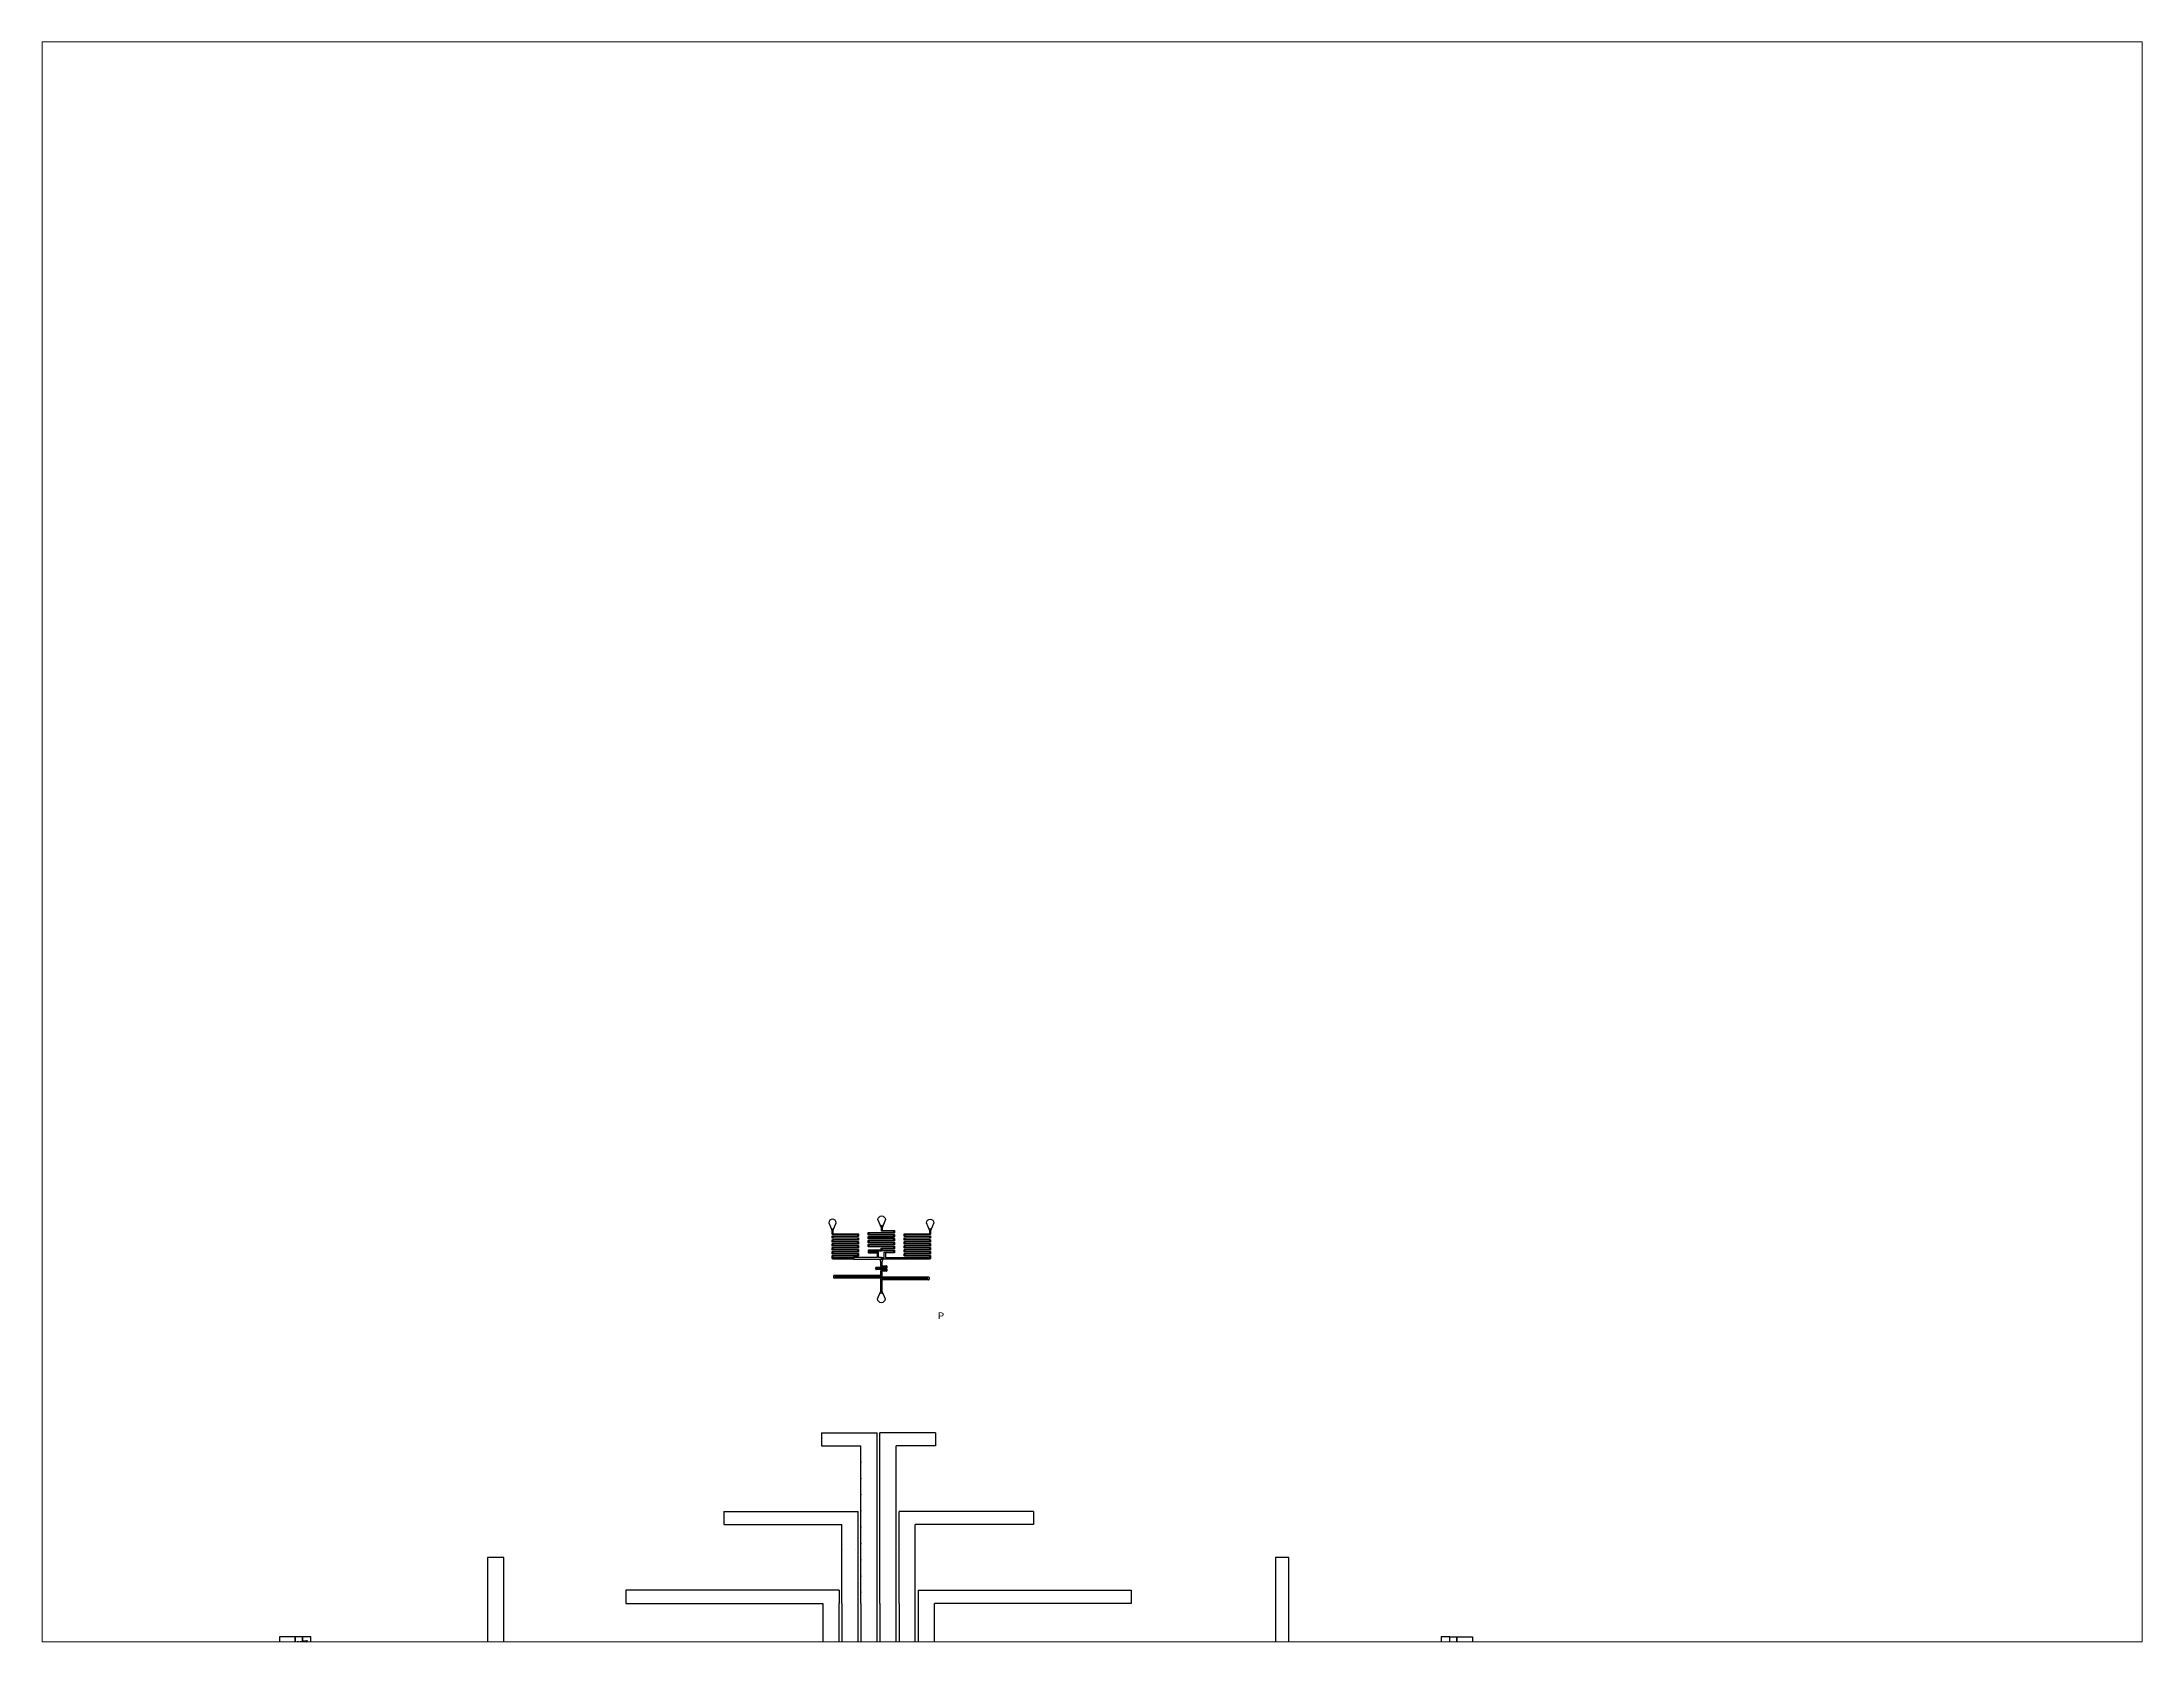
# Paper-space layout 'Layout1' of a CAD drawing. Extents: x 1.05 to 9.45, y 0.8 to 7.2.
# The model-space entities are those that its viewports show. They can reach past a viewport. Long polylines and large blocks are cut down to what shows.
import ezdxf

# ---------------------------------------------------------------- set-up
doc = ezdxf.new("R2010")
doc.units = 13
doc.header["$MEASUREMENT"] = 0
doc.layers.add('Top Layer', color=240, linetype='Continuous')
doc.styles.get("Standard").update_dxf_attribs({"font": 'arial.ttf'})

msp = doc.modelspace()

# ---------------------------------------------------------------- linework, layer by layer
at = {"layer": 'Top Layer'}
for p, q in [((57171, 91741), (57154, 91741)), ((57253, 91660), (57253, 91565)), ((57334, 91741), (57351, 91741)), ((60916, 91991), (60899, 91991)), ((60998, 91910), (60998, 91815)), ((61079, 91991), (61096, 91991)), ((64611, 91741), (64594, 91741)), ((64693, 91660), (64693, 91565)), ((64774, 91741), (64791, 91741)), ((64718, 89493), (64718, 89680)), ((57342, 88007), (57342, 88142)), ((57387, 88187), (60920, 88187)), ((57433, 88072), (57432, 88077)), ((60958, 88087), (57442, 88087)), ((57443, 88062), (64558, 88062)), ((60553, 88650), (60553, 88770)), ((60583, 88800), (61318, 88800)), ((61318, 88620), (60583, 88620)), ((60613, 88725), (60613, 88695)), ((61363, 88740), (60628, 88740)), ((60628, 88680), (61363, 88680)), ((60943, 89180), (60873, 89430)), ((60873, 89430), (61073, 89430)), ((60943, 88890), (60943, 89180)), ((60943, 88212), (60943, 88530)), ((61318, 88860), (60973, 88860)), ((60973, 88560), (61318, 88560)), ((61073, 89430), (61003, 89180)), ((61003, 89180), (61003, 88935)), ((61003, 88485), (61003, 88132)), ((61018, 88920), (61363, 88920)), ((61363, 88500), (61018, 88500)), ((61333, 88815), (61333, 88845)), ((61333, 88575), (61333, 88605)), ((61393, 88890), (61393, 88770)), ((61393, 88650), (61393, 88530)), ((64603, 88017), (64603, 87882)), ((64503, 87962), (57387, 87962)), ((60891, 86821), (60874, 86821)), ((60943, 86986), (60943, 87891)), ((61003, 86986), (60943, 86986)), ((60973, 86903), (60973, 86986)), ((60988, 87937), (64503, 87937)), ((61003, 87827), (61003, 86986)), ((64558, 87837), (61013, 87837)), ((61054, 86821), (61071, 86821)), ((64513, 87947), (64513, 87952)), ((56415, 76198), (56415, 75198)), ((56415, 76198), (60653, 76198)), ((56415, 75198), (59413, 75198)), ((59413, 63198), (59413, 75198)), ((60653, 63198), (60653, 76200)), ((60865, 63198), (60865, 76200)), ((65103, 76198), (60865, 76198)), ((65103, 75198), (62105, 75198)), ((62105, 63198), (62105, 75198)), ((65103, 76198), (65103, 75198)), ((48962, 70198), (48962, 69198)), ((48962, 70198), (59201, 70198)), ((48962, 69198), (57961, 69198)), ((57961, 63198), (57961, 69198)), ((59201, 63198), (59201, 70198)), ((62317, 63198), (62317, 70198)), ((72556, 70198), (62317, 70198)), ((72556, 69198), (63557, 69198)), ((63557, 63198), (63557, 69198)), ((72556, 70198), (72556, 69198)), ((58010, 67316), (58009, 67316)), ((59009, 67316), (59010, 67316)), ((59511, 67316), (59509, 67316)), ((62509, 67316), (62508, 67316)), ((63508, 67316), (63509, 67316)), ((30979, 66698), (30979, 59698)), ((32219, 66698), (30979, 66698)), ((32219, 59698), (32219, 66698)), ((92009, 66698), (91009, 66698)), ((91009, 66698), (91009, 59698)), ((92009, 59698), (92009, 66698)), ((57749, 64198), (41509, 64198)), ((41509, 64198), (41509, 63198)), ((57749, 64198), (57749, 63198)), ((63769, 64198), (80009, 64198)), ((63769, 64198), (63769, 63198)), ((80009, 64198), (80009, 63198)), ((41509, 63198), (56509, 63198)), ((56509, 63198), (56509, 59698)), ((57749, 59698), (57749, 63198)), ((57961, 63198), (57961, 59698)), ((59201, 59698), (59201, 63198)), ((59413, 63198), (59413, 59698)), ((60653, 59698), (60653, 63198)), ((60865, 63198), (60865, 59698)), ((62105, 59698), (62105, 63198)), ((62317, 63198), (62317, 59698)), ((63557, 59698), (63557, 63198)), ((63769, 63198), (63769, 59698)), ((65009, 59698), (65009, 63198)), ((80009, 63198), (65009, 63198)), ((30979, 59698), (31114, 59698)), ((31089, 59679), (30989, 59679)), ((30989, 59679), (30989, 58698)), ((31089, 58698), (31089, 59679)), ((31114, 59698), (31114, 58698)), ((31154, 51698), (31154, 59698)), ((31154, 59698), (31424, 59698)), ((31279, 59679), (31179, 59679)), ((31179, 59679), (31179, 58698)), ((31279, 58698), (31279, 59679)), ((31299, 59679), (31299, 58698)), ((31299, 59679), (31399, 59679)), ((31399, 58698), (31399, 59679)), ((31424, 59698), (31424, 58698)), ((31464, 51698), (31464, 59698)), ((31464, 59698), (31734, 59698)), ((31589, 59679), (31489, 59679)), ((31489, 59679), (31489, 58698)), ((31589, 58698), (31589, 59679)), ((31609, 59679), (31609, 58698)), ((31609, 59679), (31709, 59679)), ((31709, 58698), (31709, 59679)), ((31734, 59698), (31734, 58698)), ((31774, 51698), (31774, 59698)), ((31774, 59698), (32044, 59698)), ((31899, 59679), (31799, 59679)), ((31799, 59679), (31799, 58698)), ((31899, 58698), (31899, 59679)), ((31919, 59679), (31919, 58698)), ((32019, 59679), (31919, 59679)), ((32019, 58698), (32019, 59679)), ((32044, 59698), (32044, 58698)), ((32084, 51698), (32084, 59698)), ((32084, 59698), (32219, 59698)), ((32209, 59679), (32109, 59679)), ((32109, 59679), (32109, 58698)), ((32209, 58698), (32209, 59679)), ((56509, 59698), (56644, 59698)), ((56619, 59679), (56519, 59679)), ((56519, 59679), (56519, 58698)), ((56619, 58698), (56619, 59679)), ((56644, 59698), (56644, 58698)), ((56684, 54198), (56684, 59698)), ((56684, 59698), (56954, 59698)), ((56809, 59679), (56709, 59679)), ((56709, 59679), (56709, 58698)), ((56809, 58698), (56809, 59679)), ((56829, 59679), (56829, 58698)), ((56829, 59679), (56929, 59679)), ((56929, 58698), (56929, 59679)), ((56954, 59698), (56954, 58698)), ((56994, 54198), (56994, 59698)), ((56994, 59698), (57264, 59698)), ((57119, 59679), (57019, 59679)), ((57019, 59679), (57019, 58698)), ((57119, 58698), (57119, 59679)), ((57139, 59679), (57139, 58698)), ((57139, 59679), (57239, 59679)), ((57239, 58698), (57239, 59679)), ((57264, 59698), (57264, 58698)), ((57304, 54198), (57304, 59698)), ((57304, 59698), (57574, 59698)), ((57429, 59679), (57329, 59679)), ((57329, 59679), (57329, 58698)), ((57429, 58698), (57429, 59679)), ((57449, 59679), (57449, 58698)), ((57549, 59679), (57449, 59679)), ((57549, 58698), (57549, 59679)), ((57574, 59698), (57574, 58698)), ((57614, 54198), (57614, 59698)), ((57614, 59698), (57749, 59698)), ((57739, 59679), (57639, 59679)), ((57639, 59679), (57639, 58698)), ((57739, 58698), (57739, 59679)), ((57961, 59698), (58096, 59698)), ((58071, 59679), (57971, 59679)), ((57971, 59679), (57971, 58698)), ((58071, 58698), (58071, 59679)), ((58096, 59698), (58096, 58698)), ((58136, 48198), (58136, 59698)), ((58136, 59698), (58406, 59698)), ((58261, 59679), (58161, 59679)), ((58161, 59679), (58161, 58698)), ((58261, 58698), (58261, 59679)), ((58281, 59679), (58281, 58698)), ((58281, 59679), (58381, 59679)), ((58381, 58698), (58381, 59679)), ((58406, 59698), (58406, 58698)), ((58446, 48198), (58446, 59698)), ((58446, 59698), (58716, 59698)), ((58571, 59679), (58471, 59679)), ((58471, 59679), (58471, 58698)), ((58571, 58698), (58571, 59679)), ((58591, 59679), (58591, 58698)), ((58591, 59679), (58691, 59679)), ((58691, 58698), (58691, 59679)), ((58716, 59698), (58716, 58698)), ((58756, 48198), (58756, 59698)), ((58756, 59698), (59026, 59698)), ((58881, 59679), (58781, 59679)), ((58781, 59679), (58781, 58698)), ((58881, 58698), (58881, 59679)), ((58901, 59679), (58901, 58698)), ((59001, 59679), (58901, 59679)), ((59001, 58698), (59001, 59679)), ((59026, 59698), (59026, 58698)), ((59066, 48198), (59066, 59698)), ((59066, 59698), (59201, 59698)), ((59191, 59679), (59091, 59679)), ((59091, 59679), (59091, 58698)), ((59191, 58698), (59191, 59679)), ((59413, 59698), (59548, 59698)), ((59523, 59679), (59423, 59679)), ((59423, 59679), (59423, 58698)), ((59523, 58698), (59523, 59679)), ((59548, 59698), (59548, 58698)), ((59588, 42198), (59588, 59698)), ((59588, 59698), (59858, 59698)), ((59713, 59679), (59613, 59679)), ((59613, 59679), (59613, 58698)), ((59713, 58698), (59713, 59679)), ((59733, 59679), (59733, 58698)), ((59733, 59679), (59833, 59679)), ((59833, 58698), (59833, 59679)), ((59858, 59698), (59858, 58698)), ((59898, 42198), (59898, 59698)), ((59898, 59698), (60168, 59698)), ((60023, 59679), (59923, 59679)), ((59923, 59679), (59923, 58698)), ((60023, 58698), (60023, 59679)), ((60043, 59679), (60043, 58698)), ((60043, 59679), (60143, 59679)), ((60143, 58698), (60143, 59679)), ((60168, 59698), (60168, 58698)), ((60208, 42198), (60208, 59698)), ((60208, 59698), (60478, 59698)), ((60333, 59679), (60233, 59679)), ((60233, 59679), (60233, 58698)), ((60333, 58698), (60333, 59679)), ((60353, 59679), (60353, 58698)), ((60453, 59679), (60353, 59679)), ((60453, 58698), (60453, 59679)), ((60478, 59698), (60478, 58698)), ((60518, 42198), (60518, 59698)), ((60518, 59698), (60653, 59698)), ((60643, 59679), (60543, 59679)), ((60543, 59679), (60543, 58698)), ((60643, 58698), (60643, 59679)), ((60865, 59698), (61000, 59698)), ((60975, 59679), (60875, 59679)), ((60875, 59679), (60875, 58698)), ((60975, 58698), (60975, 59679)), ((61000, 59698), (61000, 58698)), ((61040, 42198), (61040, 59698)), ((61040, 59698), (61310, 59698)), ((61165, 59679), (61065, 59679)), ((61065, 59679), (61065, 58698)), ((61165, 58698), (61165, 59679)), ((61185, 59679), (61185, 58698)), ((61185, 59679), (61285, 59679)), ((61285, 58698), (61285, 59679)), ((61310, 59698), (61310, 58698)), ((61350, 42198), (61350, 59698)), ((61350, 59698), (61620, 59698)), ((61475, 59679), (61375, 59679)), ((61375, 59679), (61375, 58698)), ((61475, 58698), (61475, 59679)), ((61495, 59679), (61495, 58698)), ((61495, 59679), (61595, 59679)), ((61595, 58698), (61595, 59679)), ((61620, 59698), (61620, 58698)), ((61660, 42198), (61660, 59698)), ((61660, 59698), (61930, 59698)), ((61785, 59679), (61685, 59679)), ((61685, 59679), (61685, 58698)), ((61785, 58698), (61785, 59679)), ((61805, 59679), (61805, 58698)), ((61905, 59679), (61805, 59679)), ((61905, 58698), (61905, 59679)), ((61930, 59698), (61930, 58698)), ((61970, 42198), (61970, 59698)), ((61970, 59698), (62105, 59698)), ((62095, 59679), (61995, 59679)), ((61995, 59679), (61995, 58698)), ((62095, 58698), (62095, 59679)), ((62317, 59698), (62452, 59698)), ((62427, 59679), (62327, 59679)), ((62327, 59679), (62327, 58698)), ((62427, 58698), (62427, 59679)), ((62452, 59698), (62452, 58698)), ((62492, 48198), (62492, 59698)), ((62492, 59698), (62762, 59698)), ((62617, 59679), (62517, 59679)), ((62517, 59679), (62517, 58698)), ((62617, 58698), (62617, 59679)), ((62637, 59679), (62637, 58698)), ((62637, 59679), (62737, 59679)), ((62737, 58698), (62737, 59679)), ((62762, 59698), (62762, 58698)), ((62802, 48198), (62802, 59698)), ((62802, 59698), (63072, 59698)), ((62927, 59679), (62827, 59679)), ((62827, 59679), (62827, 58698)), ((62927, 58698), (62927, 59679)), ((62947, 59679), (62947, 58698)), ((62947, 59679), (63047, 59679)), ((63047, 58698), (63047, 59679)), ((63072, 59698), (63072, 58698)), ((63112, 48198), (63112, 59698)), ((63112, 59698), (63382, 59698)), ((63237, 59679), (63137, 59679)), ((63137, 59679), (63137, 58698)), ((63237, 58698), (63237, 59679)), ((63257, 59679), (63257, 58698)), ((63357, 59679), (63257, 59679)), ((63357, 58698), (63357, 59679)), ((63382, 59698), (63382, 58698)), ((63422, 48198), (63422, 59698)), ((63422, 59698), (63557, 59698)), ((63547, 59679), (63447, 59679)), ((63447, 59679), (63447, 58698)), ((63547, 58698), (63547, 59679)), ((63769, 59698), (63904, 59698)), ((63879, 59679), (63779, 59679)), ((63779, 59679), (63779, 58698)), ((63879, 58698), (63879, 59679)), ((63904, 59698), (63904, 58698)), ((63944, 54198), (63944, 59698)), ((63944, 59698), (64214, 59698)), ((64069, 59679), (63969, 59679)), ((63969, 59679), (63969, 58698)), ((64069, 58698), (64069, 59679)), ((64089, 59679), (64089, 58698)), ((64089, 59679), (64189, 59679)), ((64189, 58698), (64189, 59679)), ((64214, 59698), (64214, 58698)), ((64254, 54198), (64254, 59698)), ((64254, 59698), (64524, 59698)), ((64379, 59679), (64279, 59679)), ((64279, 59679), (64279, 58698)), ((64379, 58698), (64379, 59679)), ((64399, 59679), (64399, 58698)), ((64399, 59679), (64499, 59679)), ((64499, 58698), (64499, 59679)), ((64524, 59698), (64524, 58698)), ((64564, 54198), (64564, 59698)), ((64564, 59698), (64834, 59698)), ((64689, 59679), (64589, 59679)), ((64589, 59679), (64589, 58698)), ((64689, 58698), (64689, 59679)), ((64709, 59679), (64709, 58698)), ((64809, 59679), (64709, 59679)), ((64809, 58698), (64809, 59679)), ((64834, 59698), (64834, 58698)), ((64874, 54198), (64874, 59698)), ((64874, 59698), (65009, 59698)), ((64999, 59679), (64899, 59679)), ((64899, 59679), (64899, 58698)), ((64999, 58698), (64999, 59679)), ((91009, 59698), (91114, 59698)), ((91074, 59679), (91054, 59679)), ((91054, 59679), (91054, 58698)), ((91074, 58698), (91074, 59679)), ((91114, 59698), (91114, 58698)), ((91154, 51698), (91154, 59698)), ((91154, 59698), (91364, 59698)), ((91214, 59679), (91194, 59679)), ((91194, 59679), (91194, 58698)), ((91214, 58698), (91214, 59679)), ((91324, 59679), (91304, 59679)), ((91304, 59679), (91304, 58698)), ((91324, 58698), (91324, 59679)), ((91364, 59698), (91364, 58698)), ((91404, 51698), (91404, 59698)), ((91404, 59698), (91614, 59698)), ((91464, 59679), (91444, 59679)), ((91444, 59679), (91444, 58698)), ((91464, 58698), (91464, 59679)), ((91574, 59679), (91554, 59679)), ((91554, 59679), (91554, 58698)), ((91574, 58698), (91574, 59679)), ((91614, 59698), (91614, 58698)), ((91654, 51698), (91654, 59698)), ((91654, 59698), (91864, 59698)), ((91714, 59679), (91694, 59679)), ((91694, 59679), (91694, 58698)), ((91714, 58698), (91714, 59679)), ((91824, 59679), (91804, 59679)), ((91804, 59679), (91804, 58698)), ((91824, 58698), (91824, 59679)), ((91864, 59698), (91864, 58698)), ((91904, 58698), (91904, 59698)), ((91904, 59698), (92009, 59698)), ((91964, 59679), (91944, 59679)), ((91944, 59679), (91944, 58698)), ((91964, 58698), (91964, 59679))]:
    msp.add_line(p, q, dxfattribs=at)
for points in [[(57278, 91565), (57534, 92179, 1), (56971, 92179), (57228, 91565)], [(60973, 91815), (60716, 92429, -1), (61279, 92429), (61023, 91815)], [(64668, 91565), (64411, 92179, -1), (64974, 92179), (64718, 91565)], [(60973, 90155), (60948, 90155), (60948, 90118, -0.4142136), (60935, 90105), (59998, 90105, 0.4142136), (59973, 90080), (59973, 89930, 0.4142136), (59998, 89905), (60648, 89905, -0.4142136), (60663, 89890), (60663, 89568, -0.4142136), (60651, 89555), (58860, 89555), (58860, 89430), (60973, 89430), (60973, 89555), (60776, 89555, -0.4142136), (60763, 89568), (60763, 89905), (60763, 89930, 0.4142136), (60738, 89955), (60023, 89955), (60023, 90055), (60973, 90055), (60973, 90155)], [(60973, 90155), (60998, 90155), (60998, 90118, 0.4142136), (61010, 90105), (61948, 90105, -0.4142136), (61973, 90080), (61973, 89930, -0.4142136), (61948, 89905), (61297, 89905, 0.4142136), (61282, 89890), (61282, 89568, 0.4142136), (61294, 89555), (63085, 89555), (63085, 89430), (60973, 89430), (60973, 89555), (61169, 89555, 0.4142136), (61182, 89568), (61182, 89905), (61182, 89930, -0.4142136), (61207, 89955), (61923, 89955), (61923, 90055), (60973, 90055), (60973, 90155)]]:
    msp.add_lwpolyline(points, format="xyb", dxfattribs=at)
for points in [[(59178, 89718), (59178, 89793, 0.4142136), (59165, 89805), (57253, 89805, -0.4142135), (57228, 89830), (57228, 89980, -0.4142136), (57253, 90005), (59165, 90005, 0.4142136), (59178, 90018), (59178, 90093, 0.4142136), (59165, 90105), (57253, 90105, -0.4142136), (57228, 90130), (57228, 90280, -0.4142136), (57253, 90305), (59165, 90305, 0.4142136), (59178, 90318), (59178, 90393, 0.4142136), (59165, 90405), (57253, 90405, -0.4142136), (57228, 90430), (57228, 90580, -0.4142136), (57253, 90605), (59165, 90605, 0.4142136), (59178, 90618), (59178, 90693, 0.4142136), (59165, 90705), (57253, 90705, -0.4142135), (57228, 90730), (57228, 90880, -0.4142136), (57253, 90905), (59165, 90905, 0.4142136), (59178, 90918), (59178, 90993, 0.4142136), (59165, 91005), (57253, 91005, -0.4142135), (57228, 91030), (57228, 91180, -0.4142136), (57253, 91205), (59165, 91205, 0.4142136), (59178, 91218), (59178, 91293, 0.4142136), (59165, 91305), (57253, 91305, -0.4142136), (57228, 91330), (57228, 91505), (57228, 91565), (57278, 91565), (57278, 91505), (57278, 91368, 0.4142136), (57290, 91355), (59203, 91355, -0.4142136), (59228, 91330), (59228, 91180, -0.4142135), (59203, 91155), (57290, 91155, 0.4142136), (57278, 91143), (57278, 91068, 0.4142136), (57290, 91055), (59203, 91055, -0.4142136), (59228, 91030), (59228, 90880, -0.4142136), (59203, 90855), (57290, 90855, 0.4142136), (57278, 90843), (57278, 90768, 0.4142136), (57290, 90755), (59203, 90755, -0.4142136), (59228, 90730), (59228, 90580, -0.4142135), (59203, 90555), (57290, 90555, 0.4142136), (57278, 90543), (57278, 90468, 0.4142136), (57290, 90455), (59203, 90455, -0.4142136), (59228, 90430), (59228, 90280, -0.4142136), (59203, 90255), (57290, 90255, 0.4142136), (57278, 90243), (57278, 90168, 0.4142136), (57290, 90155), (59203, 90155, -0.4142134), (59228, 90130), (59228, 89980, -0.4142137), (59203, 89955), (57290, 89955, 0.4142136), (57278, 89943), (57278, 89868, 0.4142136), (57290, 89855), (59203, 89855, -0.4142136), (59228, 89830), (59228, 89680, -0.4142136), (59203, 89655), (57290, 89655, 0.4142136), (57278, 89643), (57278, 89587, 0.4142136), (57309, 89555), (58860, 89555), (58860, 89430), (57290, 89430, -0.4142136), (57228, 89493), (57228, 89680, -0.4142136), (57253, 89705), (59165, 89705, 0.4142136)], [(60035, 90505, 0.4142136), (60023, 90493), (60023, 90418, 0.4142136), (60035, 90405), (61948, 90405, -0.4142136), (61973, 90380), (61973, 90230, -0.4142136), (61948, 90205), (61010, 90205, 0.4142136), (60998, 90193), (60998, 90155), (60948, 90155), (60948, 90230, -0.4142136), (60973, 90255), (61910, 90255, 0.4142136), (61923, 90268), (61923, 90343, 0.4142136), (61910, 90355), (59998, 90355, -0.4142136), (59973, 90380), (59973, 90530, -0.4142136), (59998, 90555), (61910, 90555, 0.4142136), (61923, 90568), (61923, 90643, 0.4142136), (61910, 90655), (59998, 90655, -0.4142136), (59973, 90680), (59973, 90830, -0.4142136), (59998, 90855), (61910, 90855, 0.4142136), (61923, 90868), (61923, 90943, 0.4142136), (61910, 90955), (59998, 90955, -0.4142136), (59973, 90980), (59973, 91130, -0.4142136), (59998, 91155), (61910, 91155, 0.4142136), (61923, 91168), (61923, 91243, 0.4142136), (61910, 91255), (59998, 91255, -0.4142136), (59973, 91280), (59973, 91430, -0.4142136), (59998, 91455), (61910, 91455, 0.4142136), (61923, 91468), (61923, 91543, 0.4142136), (61910, 91555), (60998, 91555, -0.4142136), (60973, 91580), (60973, 91755), (60973, 91815), (61023, 91815), (61023, 91755), (61023, 91618, 0.4142136), (61035, 91605), (61948, 91605, -0.4142136), (61973, 91580), (61973, 91430, -0.4142136), (61948, 91405), (60035, 91405, 0.4142136), (60023, 91393), (60023, 91318, 0.4142136), (60035, 91305), (61948, 91305, -0.4142136), (61973, 91280), (61973, 91130, -0.4142136), (61948, 91105), (60035, 91105, 0.4142136), (60023, 91093), (60023, 91018, 0.4142136), (60035, 91005), (61948, 91005, -0.4142136), (61973, 90980), (61973, 90830, -0.4142136), (61948, 90805), (60035, 90805, 0.4142136), (60023, 90793), (60023, 90718, 0.4142136), (60035, 90705), (61948, 90705, -0.4142136), (61973, 90680), (61973, 90530, -0.4142136), (61948, 90505)], [(62743, 89655, -0.4142136), (62718, 89680), (62718, 89830, -0.4142136), (62743, 89855), (64655, 89855, 0.4142136), (64668, 89868), (64668, 89943, 0.4142136), (64655, 89955), (62743, 89955, -0.4142137), (62718, 89980), (62718, 90130, -0.4142134), (62743, 90155), (64655, 90155, 0.4142136), (64668, 90168), (64668, 90243, 0.4142136), (64655, 90255), (62743, 90255, -0.4142136), (62718, 90280), (62718, 90430, -0.4142136), (62743, 90455), (64655, 90455, 0.4142136), (64668, 90468), (64668, 90543, 0.4142136), (64655, 90555), (62743, 90555, -0.4142135), (62718, 90580), (62718, 90730, -0.4142136), (62743, 90755), (64655, 90755, 0.4142136), (64668, 90768), (64668, 90843, 0.4142136), (64655, 90855), (62743, 90855, -0.4142136), (62718, 90880), (62718, 91030, -0.4142136), (62743, 91055), (64655, 91055, 0.4142136), (64668, 91068), (64668, 91143, 0.4142136), (64655, 91155), (62743, 91155, -0.4142135), (62718, 91180), (62718, 91330, -0.4142136), (62743, 91355), (64655, 91355, 0.4142136), (64668, 91368), (64668, 91505), (64668, 91565), (64718, 91565), (64718, 91505), (64718, 91330, -0.4142136), (64693, 91305), (62780, 91305, 0.4142136), (62768, 91293), (62768, 91218, 0.4142136), (62780, 91205), (64693, 91205, -0.4142136), (64718, 91180), (64718, 91030, -0.4142135), (64693, 91005), (62780, 91005, 0.4142136), (62768, 90993), (62768, 90918, 0.4142136), (62780, 90905), (64693, 90905, -0.4142136), (64718, 90880), (64718, 90730, -0.4142135), (64693, 90705), (62780, 90705, 0.4142136), (62768, 90693), (62768, 90618, 0.4142136), (62780, 90605), (64693, 90605, -0.4142136), (64718, 90580), (64718, 90430, -0.4142136), (64693, 90405), (62780, 90405, 0.4142136), (62768, 90393), (62768, 90318, 0.4142136), (62780, 90305), (64693, 90305, -0.4142136), (64718, 90280), (64718, 90130, -0.4142136), (64693, 90105), (62780, 90105, 0.4142136), (62768, 90093), (62768, 90018, 0.4142136), (62780, 90005), (64693, 90005, -0.4142136), (64718, 89980), (64718, 89830, -0.4142135), (64693, 89805), (62780, 89805, 0.4142136), (62768, 89793), (62768, 89718, 0.4142136), (62780, 89705), (64693, 89705, -0.4142136), (64718, 89680), (64718, 89493, -0.4142136), (64655, 89430), (63085, 89430), (63085, 89555), (64636, 89555, 0.4142136), (64668, 89587), (64668, 89643, 0.4142136), (64655, 89655)], [(61003, 86986), (61254, 86384, -1), (60691, 86384), (60943, 86986)]]:
    msp.add_lwpolyline(points, format="xyb", close=True, dxfattribs=at)
for points in [[(57228, 91565), (57278, 91565)], [(60973, 91815), (61023, 91815)], [(64668, 91565), (64718, 91565)], [(16318, 59143), (16318, 60643), (15118, 60643), (15118, 59993), (15593, 59993), (15593, 60193), (15793, 60193), (15793, 59993), (15993, 59993), (15993, 60193), (16193, 60193), (16193, 59993), (15993, 59993), (15118, 59993), (15118, 59593), (15593, 59593), (15593, 59793), (15793, 59793), (15793, 59593), (15993, 59593), (15993, 59793), (16193, 59793), (16193, 59593), (15993, 59593), (15118, 59593), (15118, 59143)], [(16593, 59143), (16593, 59593), (16493, 59593), (16493, 59693), (16593, 59693), (16593, 59793), (16493, 59793), (16493, 59893), (16593, 59893), (16593, 59993), (16493, 59993), (16493, 60093), (16593, 60093), (16593, 60193), (16493, 60193), (16493, 60293), (16593, 60293), (16593, 60193), (16593, 59143)], [(16693, 59143), (16693, 60193), (16693, 60293), (16793, 60293), (16793, 60193), (16693, 60193), (16693, 60093), (16793, 60093), (16793, 59993), (16693, 59993), (16693, 59893), (16793, 59893), (16793, 59793), (16693, 59793), (16693, 59693), (16793, 59693), (16793, 59593), (16693, 59593), (16693, 59143)], [(16866, 59143), (16866, 60643), (16318, 60643), (16318, 59143)], [(16993, 59143), (16993, 59593), (16943, 59593), (16943, 59643), (16993, 59643), (16993, 59693), (16943, 59693), (16943, 59743), (16993, 59743), (16993, 59793), (16943, 59793), (16943, 59843), (16993, 59843), (16993, 59893), (16943, 59893), (16943, 59943), (16993, 59943), (16993, 59993), (16943, 59993), (16943, 60043), (16993, 60043), (16993, 60093), (16943, 60093), (16943, 60143), (16993, 60143), (16993, 60193), (16943, 60193), (16943, 60243), (16993, 60243), (16993, 60293), (16943, 60293), (16943, 60343), (16993, 60343), (16993, 59143)], [(17043, 59143), (17043, 60343), (17093, 60343), (17093, 60293), (17043, 60293), (17043, 60243), (17093, 60243), (17093, 60193), (17043, 60193), (17043, 60143), (17093, 60143), (17093, 60093), (17043, 60093), (17043, 60043), (17093, 60043), (17093, 59993), (17043, 59993), (17043, 59943), (17093, 59943), (17093, 59893), (17043, 59893), (17043, 59843), (17093, 59843), (17093, 59793), (17043, 59793), (17043, 59743), (17093, 59743), (17093, 59693), (17043, 59693), (17043, 59643), (17093, 59643), (17093, 59593), (17043, 59593), (17043, 59143)], [(17193, 59143), (17193, 59993), (17168, 59993), (17168, 60018), (17193, 60018), (17193, 60043), (17168, 60043), (17168, 60068), (17193, 60068), (17193, 60093), (17168, 60093), (17168, 60118), (17193, 60118), (17193, 60143), (17168, 60143), (17168, 60168), (17193, 60168), (17193, 60193), (17168, 60193), (17168, 60218), (17193, 60218), (17193, 60243), (17168, 60243), (17168, 60268), (17193, 60268), (17193, 60293), (17168, 60293), (17168, 60318), (17193, 60318), (17193, 60343), (17168, 60343), (17168, 60368), (17193, 60368), (17193, 59143)], [(17218, 59143), (17218, 60368), (17243, 60368), (17243, 60343), (17218, 60343), (17218, 60318), (17243, 60318), (17243, 60293), (17218, 60293), (17218, 60268), (17243, 60268), (17243, 60243), (17218, 60243), (17218, 60218), (17243, 60218), (17243, 60193), (17218, 60193), (17218, 60168), (17243, 60168), (17243, 60143), (17218, 60143), (17218, 60118), (17243, 60118), (17243, 60093), (17218, 60093), (17218, 60068), (17243, 60068), (17243, 60043), (17218, 60043), (17218, 60018), (17243, 60018), (17243, 59993), (17218, 59993), (17218, 59143)], [(17518, 59143), (17518, 60643), (16866, 60643), (16866, 59143)], [(103893, 59143), (103893, 59793), (103918, 59793), (103918, 59768), (103893, 59768), (103893, 59743), (103918, 59743), (103918, 59718), (103893, 59718), (103893, 59693), (103918, 59693), (103918, 59668), (103893, 59668), (103893, 59643), (103918, 59643), (103918, 59618), (103893, 59618), (103893, 59593), (103918, 59593), (103918, 59568), (103893, 59568), (103893, 59543), (103918, 59543), (103918, 59518), (103893, 59518), (103893, 59493), (103918, 59493), (103918, 59468), (103893, 59468), (103893, 59443)], [(103943, 59143), (103943, 59793), (103968, 59793), (103968, 59768), (103943, 59768), (103943, 59743), (103968, 59743), (103968, 59718), (103943, 59718), (103943, 59693), (103968, 59693), (103968, 59668), (103943, 59668), (103943, 59643), (103968, 59643), (103968, 59618), (103943, 59618), (103943, 59593), (103968, 59593), (103968, 59568), (103943, 59568), (103943, 59543), (103968, 59543), (103968, 59518), (103943, 59518), (103943, 59493), (103968, 59493), (103968, 59468), (103943, 59468), (103943, 59443)], [(104043, 59443), (104043, 59493), (104093, 59493), (104093, 59543), (104043, 59543), (104043, 59593), (104093, 59593), (104093, 59643), (104043, 59643), (104043, 59693), (104093, 59693), (104093, 59743), (104043, 59743), (104043, 59793), (104093, 59793), (104093, 59843), (104043, 59843), (104043, 59893), (104093, 59893), (104093, 59943), (104043, 59943), (104043, 59993), (104093, 59993), (104093, 60043), (104043, 60043), (104043, 60093), (104093, 60093), (104093, 60143), (104043, 60143), (104043, 60193), (104093, 60193), (104093, 59143)], [(104143, 59143), (104143, 60193), (104193, 60193), (104193, 60143), (104143, 60143), (104143, 60093), (104193, 60093), (104193, 60043), (104143, 60043), (104143, 59993), (104193, 59993), (104193, 59943), (104143, 59943), (104143, 59893), (104193, 59893), (104193, 59843), (104143, 59843), (104143, 59793), (104193, 59793), (104193, 59743), (104143, 59743), (104143, 59693), (104193, 59693), (104193, 59643), (104143, 59643), (104143, 59593), (104193, 59593), (104193, 59543), (104143, 59543), (104143, 59493), (104193, 59493), (104193, 59443)], [(104270, 59143), (104270, 60643), (103618, 60643), (103618, 59143)], [(104543, 59143), (104543, 59493), (104643, 59493), (104643, 59593), (104543, 59593), (104543, 59693), (104643, 59693), (104643, 59793), (104543, 59793), (104543, 59893), (104643, 59893), (104643, 59993), (104543, 59993), (104543, 60093), (104643, 60093), (104643, 60193), (104543, 60193), (104543, 60093), (104543, 59143)], [(104443, 59143), (104443, 60093), (104443, 60193), (104343, 60193), (104343, 60093), (104443, 60093), (104443, 59993), (104343, 59993), (104343, 59893), (104443, 59893), (104443, 59793), (104343, 59793), (104343, 59693), (104443, 59693), (104443, 59593), (104343, 59593), (104343, 59493), (104443, 59493), (104443, 59143)], [(104270, 59143), (104270, 60643), (104818, 60643), (104818, 59143)], [(104818, 59143), (104818, 60643), (106018, 60643), (106018, 59993), (105543, 59993), (105543, 60193), (105343, 60193), (105343, 59993), (105143, 59993), (105143, 60193), (104943, 60193), (104943, 59993), (105143, 59993), (106018, 59993), (106018, 59593), (105543, 59593), (105543, 59793), (105343, 59793), (105343, 59593), (105143, 59593), (105143, 59793), (104943, 59793), (104943, 59593), (105143, 59593), (106018, 59593), (106018, 59143)]]:
    msp.add_lwpolyline(points, dxfattribs=at)
for centre in [(57182, 91741), (57253, 91671), (57323, 91741), (60927, 91991), (60998, 91921), (61068, 91991), (64622, 91741), (64693, 91671), (64763, 91741), (60902, 86821), (60973, 86891), (61043, 86821)]:
    msp.add_circle(centre, 11.3, dxfattribs=at)
for centre, radius, start, end in [((57387, 88142), 45, 90, 180), ((57387, 88007), 45, 180, 270), ((57442, 88077), 10, 90, 180), ((57443, 88072), 10, 180, 270), ((60583, 88770), 30, 90, 180), ((60583, 88650), 30, 180, 270), ((60628, 88725), 15, 90, 180), ((60628, 88695), 15, 180, 270), ((60914, 88215), 28.6, 282.15687, 354.9958), ((60973, 88890), 30, 180, 270), ((60973, 88530), 30, 90, 180), ((60958, 88132), 45, 270, 0), ((61018, 88935), 15, 180, 270), ((61018, 88485), 15, 90, 180), ((61318, 88845), 15, 0, 90), ((61318, 88815), 15, 270, 0), ((61318, 88605), 15, 0, 90), ((61318, 88575), 15, 270, 0), ((61363, 88890), 30, 0, 90), ((61363, 88770), 30, 270, 0), ((61363, 88650), 30, 0, 90), ((61363, 88530), 30, 270, 0), ((64558, 88017), 45, 0, 90), ((60988, 87892), 45, 90, 180), ((61013, 87827), 10, 90, 180), ((64503, 87952), 10, 0, 90), ((64503, 87947), 10, 270, 0), ((64558, 87882), 45, 270, 0)]:
    msp.add_arc(centre, radius, start, end, dxfattribs=at)
at = {"layer": 'Top Layer', "color": 4}
for p in [(59413, 73958), (59413, 72718), (59413, 71478), (59413, 70238), (59413, 68998), (59413, 67758), (59413, 66518), (59413, 65278), (59413, 64038)]:
    msp.add_point(p, dxfattribs=at)

# ---------------------------------------------------------------- texts
at = {"layer": 'Top Layer', "insert": (65287, 85359), "char_height": 500, "attachment_point": 1}
msp.add_mtext_dynamic_manual_height_columns('P', width=6195.81, gutter_width=21594, heights=[0], dxfattribs=at)

psp = doc.layouts.get("Layout1")

# ---------------------------------------------------------------- viewports
at = {"layer": 'Top Layer', "color": 4}
psp.add_viewport(center=(5.25, 4), size=(8.4, 6.4), view_center_point=(77019.0167, 121197.4826), view_height=121888.206467, dxfattribs=at)

doc.saveas('drawing.dxf')
